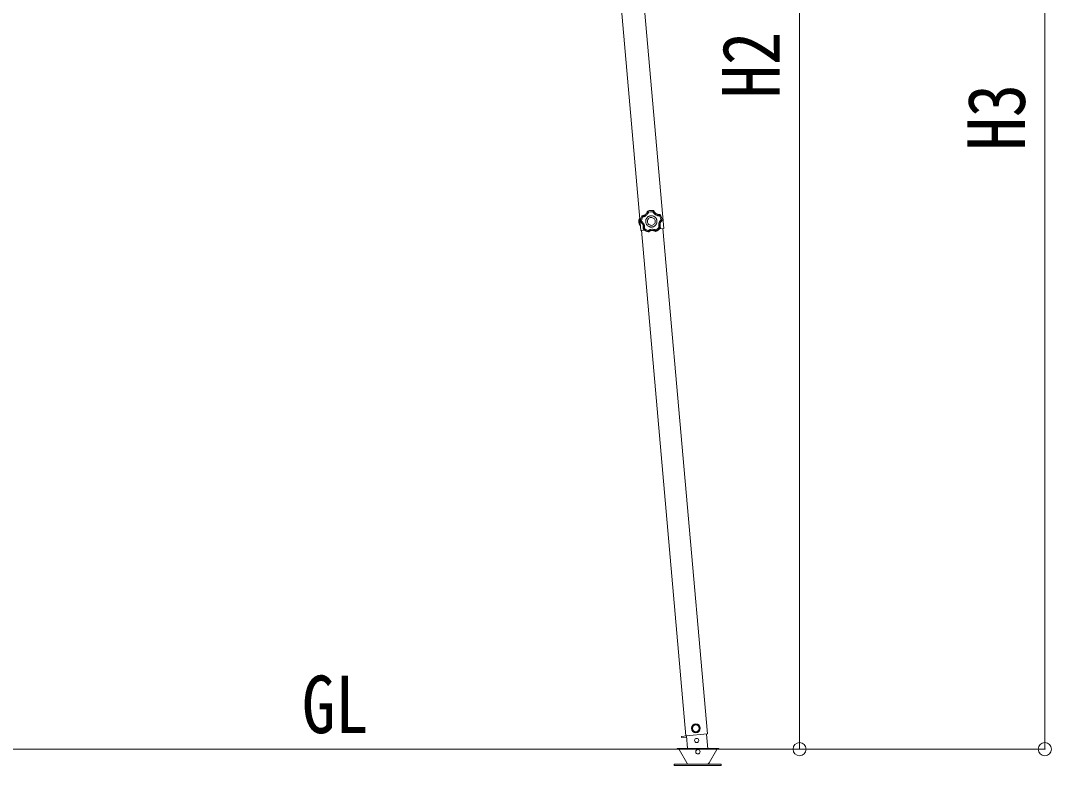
# Model space of a CAD drawing. Units: millimetres at full size, sheet at 1:25; details may follow other scales. Extents: x -6988 to 7066, y -4877 to 4823.
# Drawn here: x -2873 to -902, y -1142 to 282 of the extents above; entities that cross this region are included whole.
import ezdxf
from ezdxf.enums import TextEntityAlignment as Align

# ---------------------------------------------------------------- set-up
doc = ezdxf.new("R2010")
doc.units = ezdxf.units.MM
doc.header["$LTSCALE"] = 25
doc.header["$PDMODE"] = 32
doc.header["$PDSIZE"] = 25
for name, color, linetype, lineweight in [('0-0_0', 7, 'Continuous', 9), ('0-A_寸法', 6, 'Continuous', 9), ('1-2_GLASS_SEAL', 7, 'Continuous', 9)]:
    doc.layers.add(name, color=color, linetype=linetype, lineweight=lineweight)
doc.styles.add('ＭＳ ゴシック', font='')
doc.styles.get('ＭＳ ゴシック').set_extended_font_data('MS Gothic')

msp = doc.modelspace()

# ---------------------------------------------------------------- linework, layer by layer
at = {"layer": '0-0_0'}
msp.add_line((-4272.12, -1110.56), (-1349.1, -1110.56), dxfattribs=at)
at = {"layer": '0-A_寸法'}
for p, q in [((-914.27, -1110.56), (-914.27, 1702.44)), ((-1383.29, 1502.04), (-1383.29, -1110.56)), ((-1383.29, -1110.56), (-1712.11, -1110.56)), ((-914.27, -1110.56), (-1383.29, -1110.56))]:
    msp.add_line(p, q, dxfattribs=at)
for p in [(-1383.29, -1110.56), (-914.27, -1110.56)]:
    msp.add_point(p, dxfattribs=at)
at = {"layer": '1-2_GLASS_SEAL', "color": 4}
for p, q in [((-1826.63, 1473.99), (-1686.75, -119.14)), ((-1782.8, 1477.84), (-1642.92, -115.29)), ((-1689.9, -97.17), (-1689.19, -97.12)), ((-1689.9, -97.17), (-1689.45, -103.65)), ((-1689.19, -97.12), (-1688.28, -110.09)), ((-1684.61, -91.52), (-1684.99, -91.77)), ((-1684.61, -91.52), (-1684.99, -91.77)), ((-1684.73, -92.05), (-1684.99, -91.77)), ((-1684.34, -91.8), (-1684.73, -92.06)), ((-1684.35, -91.8), (-1684.73, -92.05)), ((-1684.61, -91.52), (-1684.35, -91.8)), ((-1673.64, -82.25), (-1673.96, -82.58)), ((-1673.64, -82.25), (-1673.96, -82.58)), ((-1673.73, -82.89), (-1673.96, -82.58)), ((-1673.41, -82.56), (-1673.73, -82.89)), ((-1673.41, -82.56), (-1673.73, -82.89)), ((-1673.64, -82.25), (-1673.41, -82.56)), ((-1662.74, -81.81), (-1662.56, -81.47)), ((-1662.38, -82.1), (-1662.74, -81.81)), ((-1662.38, -82.1), (-1662.74, -81.81)), ((-1662.2, -81.76), (-1662.56, -81.47)), ((-1662.2, -81.76), (-1662.56, -81.47)), ((-1662.2, -81.76), (-1662.38, -82.1)), ((-1650.63, -89.44), (-1650.4, -89.13)), ((-1650.22, -89.64), (-1650.63, -89.44)), ((-1650.22, -89.64), (-1650.63, -89.44)), ((-1649.99, -89.32), (-1650.4, -89.13)), ((-1649.99, -89.32), (-1650.4, -89.13)), ((-1649.99, -89.32), (-1650.22, -89.64)), ((-1688.99, -110.14), (-1689.45, -103.65)), ((-1688.99, -110.14), (-1688.28, -110.09)), ((-1687.68, -102.55), (-1687.31, -102.43)), ((-1687.68, -102.55), (-1687.46, -102.95)), ((-1687.68, -102.55), (-1687.46, -102.96)), ((-1687.1, -102.83), (-1687.46, -102.95)), ((-1687.31, -102.43), (-1687.1, -102.83)), ((-1687.31, -102.43), (-1687.1, -102.83)), ((-1682.25, -115.85), (-1681.9, -115.68)), ((-1682.25, -115.85), (-1682.13, -116.29)), ((-1682.25, -115.85), (-1682.13, -116.29)), ((-1681.78, -116.13), (-1682.13, -116.29)), ((-1681.9, -115.68), (-1681.78, -116.13)), ((-1681.9, -115.68), (-1681.78, -116.13)), ((-1651, -116), (-1642.92, -115.29)), ((-1649.78, -113.89), (-1649.72, -113.43)), ((-1649.78, -113.89), (-1649.72, -113.43)), ((-1649.41, -114), (-1649.78, -113.89)), ((-1649.72, -113.43), (-1649.35, -113.55)), ((-1649.41, -114), (-1649.35, -113.55)), ((-1649.41, -114), (-1649.35, -113.55)), ((-1646.37, -99.98), (-1646.21, -99.55)), ((-1646.37, -99.98), (-1646.21, -99.55)), ((-1645.99, -100.05), (-1646.37, -99.98)), ((-1646.21, -99.55), (-1645.83, -99.63)), ((-1645.99, -100.05), (-1645.83, -99.63)), ((-1645.99, -100.05), (-1645.83, -99.63)), ((-1559.59, -1081.55), (-1644.41, -115.42)), ((-1686.75, -119.14), (-1679.69, -118.52)), ((-1600.43, -1085.14), (-1685.26, -119.01)), ((-1672.71, -121.79), (-1672.26, -121.71)), ((-1672.71, -121.79), (-1672.26, -121.71)), ((-1672.71, -122.18), (-1672.71, -121.79)), ((-1672.71, -122.18), (-1672.26, -122.1)), ((-1672.71, -122.18), (-1672.26, -122.1)), ((-1672.26, -121.71), (-1672.26, -122.1)), ((-1658.43, -120.74), (-1657.97, -120.76)), ((-1658.38, -121.13), (-1658.43, -120.74)), ((-1658.43, -120.74), (-1657.97, -120.76)), ((-1658.38, -121.13), (-1657.92, -121.15)), ((-1658.38, -121.13), (-1657.92, -121.15)), ((-1657.97, -120.76), (-1657.92, -121.15)), ((-1600.44, -1085.13), (-1559.59, -1081.56)), ((-1558.94, -1109.89), (-1561.41, -1081.72)), ((-1599.44, -1085.34), (-1609.3, -1086.21)), ((-1609.3, -1086.21), (-1599.44, -1085.35)), ((-1609.3, -1086.21), (-1609.12, -1088.2)), ((-1599.26, -1087.34), (-1609.12, -1088.2)), ((-1599.46, -1085.05), (-1597.35, -1109.22)), ((-1617.62, -1109.56), (-1537.62, -1109.56)), ((-1617.62, -1110.56), (-1617.62, -1109.56)), ((-1617.62, -1110.56), (-1537.62, -1110.56)), ((-1598.92, -1136.56), (-1613.65, -1111.06)), ((-1541.58, -1111.06), (-1556.3, -1136.56)), ((-1537.62, -1109.56), (-1537.62, -1110.56))]:
    msp.add_line(p, q, dxfattribs=at)
for points in [[(-1684.99, -91.77), (-1686.21, -94.31), (-1687.06, -96.98), (-1687.56, -99.74), (-1687.68, -102.55)], [(-1684.99, -91.77), (-1686.21, -94.31), (-1687.06, -96.98), (-1687.56, -99.74), (-1687.68, -102.55)], [(-1684.73, -92.06), (-1685.88, -94.5), (-1686.7, -97.07), (-1687.18, -99.72), (-1687.31, -102.43)], [(-1684.73, -92.06), (-1684.72, -92.07), (-1684.7, -92.09), (-1684.68, -92.11), (-1684.65, -92.15), (-1684.61, -92.19), (-1684.57, -92.24), (-1684.52, -92.3), (-1684.47, -92.37), (-1684.41, -92.44), (-1684.34, -92.52), (-1684.26, -92.61), (-1684.11, -92.79), (-1683.94, -92.98), (-1683.8, -93.14), (-1683.71, -93.25), (-1683.61, -93.35), (-1683.52, -93.46), (-1683.42, -93.57), (-1683.32, -93.68), (-1684.76, -97.56), (-1685.31, -101.66)], [(-1673.96, -82.58), (-1674.16, -83.22), (-1674.4, -83.85), (-1674.64, -84.38), (-1674.78, -84.68), (-1674.94, -84.98), (-1675.1, -85.28), (-1675.27, -85.57), (-1675.45, -85.85), (-1676.08, -86.74), (-1676.95, -87.75), (-1677.93, -88.66), (-1679, -89.47), (-1680.14, -90.15), (-1681.12, -90.61), (-1681.43, -90.74), (-1681.75, -90.86), (-1682.07, -90.97), (-1682.39, -91.07), (-1682.71, -91.16), (-1683.28, -91.3), (-1683.94, -91.43), (-1684.61, -91.52)], [(-1684.35, -91.8), (-1683.69, -91.71), (-1683.03, -91.58), (-1682.46, -91.44), (-1682.14, -91.35), (-1681.82, -91.25), (-1681.51, -91.14), (-1681.2, -91.03), (-1680.9, -90.9), (-1680.4, -90.68), (-1679.81, -90.38), (-1679.24, -90.06), (-1678.93, -89.86), (-1678.66, -89.68), (-1678.39, -89.49), (-1678.12, -89.29), (-1677.86, -89.09), (-1677.36, -88.66), (-1676.43, -87.73), (-1675.6, -86.7), (-1675.07, -85.9), (-1674.74, -85.33), (-1674.44, -84.74), (-1674.17, -84.14), (-1673.93, -83.52), (-1673.73, -82.89)], [(-1684.34, -91.8), (-1684.34, -91.81), (-1684.33, -91.83), (-1684.31, -91.87), (-1684.29, -91.91), (-1684.26, -91.96), (-1684.23, -92.02), (-1684.2, -92.08), (-1684.16, -92.16), (-1684.12, -92.24), (-1684.07, -92.33), (-1684.01, -92.44), (-1683.9, -92.65), (-1683.78, -92.87), (-1683.68, -93.06), (-1683.61, -93.18), (-1683.54, -93.3), (-1683.47, -93.43), (-1683.39, -93.55), (-1683.32, -93.68)], [(-1673.73, -82.89), (-1673.69, -82.92), (-1673.62, -82.97), (-1673.5, -83.06), (-1673.36, -83.17), (-1673.18, -83.31), (-1672.98, -83.46), (-1672.77, -83.64), (-1672.54, -83.82), (-1672.3, -84.02), (-1672.06, -84.23), (-1672.31, -84.88), (-1672.59, -85.51), (-1672.86, -86.07), (-1673.02, -86.37), (-1673.2, -86.68), (-1673.37, -86.97), (-1673.56, -87.27), (-1673.76, -87.56), (-1674.37, -88.4), (-1675.28, -89.43), (-1676.29, -90.38), (-1676.65, -90.68), (-1676.92, -90.89), (-1677.2, -91.1), (-1677.48, -91.3), (-1677.77, -91.5), (-1678.16, -91.74), (-1678.75, -92.09), (-1679.37, -92.41), (-1679.99, -92.69), (-1680.63, -92.95), (-1681.29, -93.18), (-1681.96, -93.38), (-1682.63, -93.54), (-1683.32, -93.68)], [(-1655.92, -101.31), (-1656.05, -100.21), (-1656.29, -99.15), (-1656.63, -98.14), (-1657.06, -97.18), (-1657.58, -96.27), (-1658.18, -95.42), (-1658.86, -94.63), (-1659.6, -93.91), (-1660.42, -93.27), (-1661.29, -92.71), (-1662.22, -92.23), (-1663.19, -91.85), (-1664.2, -91.55), (-1665.25, -91.36), (-1666.34, -91.27), (-1667.44, -91.29), (-1668.54, -91.42), (-1669.6, -91.66), (-1670.61, -92), (-1671.57, -92.43), (-1672.48, -92.95), (-1673.33, -93.55), (-1674.12, -94.23), (-1674.83, -94.98), (-1675.48, -95.79), (-1676.04, -96.66), (-1676.52, -97.59), (-1676.9, -98.56), (-1677.2, -99.58), (-1677.39, -100.63), (-1677.48, -101.71), (-1677.46, -102.81), (-1677.32, -103.91), (-1677.09, -104.97), (-1676.75, -105.98), (-1676.32, -106.95), (-1675.8, -107.86), (-1675.2, -108.71), (-1674.52, -109.49)], [(-1662.56, -81.47), (-1665.35, -81.1), (-1668.15, -81.11), (-1670.93, -81.49), (-1673.64, -82.25)], [(-1662.56, -81.47), (-1665.35, -81.1), (-1668.15, -81.11), (-1670.93, -81.49), (-1673.64, -82.25)], [(-1662.74, -81.81), (-1665.43, -81.47), (-1668.13, -81.48), (-1670.8, -81.85), (-1673.41, -82.56)], [(-1673.41, -82.56), (-1673.38, -82.59), (-1673.32, -82.66), (-1673.22, -82.77), (-1673.11, -82.92), (-1672.96, -83.09), (-1672.8, -83.28), (-1672.63, -83.5), (-1672.44, -83.73), (-1672.25, -83.97), (-1672.06, -84.23)], [(-1663.85, -83.65), (-1667.99, -83.48), (-1672.06, -84.23)], [(-1662.74, -81.81), (-1662.77, -81.85), (-1662.82, -81.93), (-1662.9, -82.05), (-1663, -82.21), (-1663.11, -82.4), (-1663.25, -82.62), (-1663.39, -82.85), (-1663.54, -83.11), (-1663.7, -83.38), (-1663.85, -83.65)], [(-1662.38, -82.1), (-1662.42, -82.13), (-1662.48, -82.19), (-1662.58, -82.3), (-1662.71, -82.43), (-1662.87, -82.59), (-1663.04, -82.77), (-1663.23, -82.97), (-1663.43, -83.19), (-1663.64, -83.42), (-1663.85, -83.65)], [(-1650.63, -89.44), (-1650.64, -89.48), (-1650.67, -89.57), (-1650.72, -89.71), (-1650.78, -89.88), (-1650.86, -90.09), (-1650.94, -90.33), (-1651.04, -90.59), (-1651.15, -90.86), (-1651.26, -91.15), (-1651.38, -91.44), (-1652.09, -91.41), (-1652.79, -91.34), (-1653.48, -91.23), (-1654.17, -91.09), (-1654.85, -90.92), (-1655.85, -90.61), (-1657.14, -90.08), (-1658.37, -89.43), (-1658.89, -89.1), (-1659.18, -88.91), (-1659.47, -88.71), (-1659.75, -88.5), (-1660.03, -88.28), (-1660.37, -88), (-1660.89, -87.54), (-1661.39, -87.05), (-1661.86, -86.54), (-1662.31, -86.01), (-1662.74, -85.45), (-1663.14, -84.87), (-1663.51, -84.27), (-1663.85, -83.65)], [(-1662.38, -82.1), (-1662.09, -82.69), (-1661.77, -83.27), (-1661.42, -83.84), (-1661.04, -84.38), (-1660.63, -84.9), (-1660.2, -85.4), (-1659.74, -85.87), (-1659.26, -86.32), (-1658.92, -86.6), (-1658.66, -86.81), (-1658.4, -87.01), (-1658.13, -87.2), (-1657.86, -87.39), (-1657.48, -87.62), (-1656.32, -88.25), (-1655.11, -88.74), (-1654.17, -89.03), (-1653.84, -89.11), (-1653.52, -89.19), (-1653.19, -89.25), (-1652.87, -89.3), (-1652.54, -89.35), (-1651.95, -89.41), (-1651.29, -89.44), (-1650.63, -89.44)], [(-1650.4, -89.13), (-1651.08, -89.13), (-1651.75, -89.1), (-1652.33, -89.04), (-1652.66, -88.99), (-1652.99, -88.94), (-1653.32, -88.87), (-1653.65, -88.8), (-1653.98, -88.72), (-1655.02, -88.4), (-1656.24, -87.88), (-1657.42, -87.23), (-1658.51, -86.46), (-1659.52, -85.59), (-1660.26, -84.79), (-1660.48, -84.54), (-1660.69, -84.27), (-1660.89, -84), (-1661.08, -83.73), (-1661.27, -83.45), (-1661.58, -82.95), (-1661.91, -82.36), (-1662.2, -81.76)], [(-1650.22, -89.64), (-1650.24, -89.68), (-1650.29, -89.76), (-1650.36, -89.88), (-1650.46, -90.04), (-1650.58, -90.23), (-1650.72, -90.44), (-1650.87, -90.68), (-1651.03, -90.92), (-1651.2, -91.18), (-1651.38, -91.44)], [(-1648.3, -99.07), (-1649.42, -95.08), (-1651.38, -91.44)], [(-1646.21, -99.55), (-1646.72, -96.89), (-1647.56, -94.33), (-1648.73, -91.91), (-1650.22, -89.64)], [(-1645.83, -99.63), (-1646.34, -96.86), (-1647.21, -94.19), (-1648.44, -91.67), (-1649.99, -89.32)], [(-1645.83, -99.63), (-1646.34, -96.86), (-1647.22, -94.2), (-1648.44, -91.67), (-1649.99, -89.32)], [(-1687.46, -102.96), (-1686.92, -103.35), (-1686.4, -103.77), (-1685.96, -104.16), (-1685.72, -104.39), (-1685.48, -104.63), (-1685.25, -104.88), (-1685.03, -105.13), (-1684.81, -105.39), (-1684.16, -106.26), (-1683.47, -107.4), (-1682.9, -108.61), (-1682.47, -109.88), (-1682.17, -111.18), (-1682.04, -112.25), (-1682.01, -112.59), (-1682, -112.93), (-1681.99, -113.26), (-1681.99, -113.6), (-1682.01, -113.93), (-1682.05, -114.52), (-1682.13, -115.19), (-1682.25, -115.85)], [(-1687.31, -102.43), (-1687.27, -102.41), (-1687.18, -102.37), (-1687.05, -102.32), (-1686.88, -102.25), (-1686.67, -102.17), (-1686.44, -102.07), (-1686.18, -101.98), (-1685.9, -101.87), (-1685.61, -101.76), (-1685.31, -101.66)], [(-1687.1, -102.83), (-1687.06, -102.81), (-1686.98, -102.75), (-1686.86, -102.67), (-1686.71, -102.57), (-1686.53, -102.44), (-1686.32, -102.3), (-1686.09, -102.15), (-1685.84, -101.99), (-1685.58, -101.82), (-1685.31, -101.66), (-1684.77, -102.09), (-1684.25, -102.56), (-1683.81, -102.99), (-1683.57, -103.24), (-1683.33, -103.5), (-1683.1, -103.76), (-1682.88, -104.03), (-1682.66, -104.3), (-1682.06, -105.15), (-1681.35, -106.33), (-1680.76, -107.58), (-1680.59, -108.02), (-1680.47, -108.34), (-1680.36, -108.67), (-1680.25, -109.01), (-1680.16, -109.34), (-1680.04, -109.78), (-1679.9, -110.46), (-1679.79, -111.14), (-1679.71, -111.82), (-1679.66, -112.51), (-1679.65, -113.2), (-1679.66, -113.9), (-1679.72, -114.6), (-1679.8, -115.29)], [(-1681.9, -115.68), (-1681.79, -115.03), (-1681.71, -114.37), (-1681.66, -113.78), (-1681.65, -113.45), (-1681.65, -113.12), (-1681.65, -112.79), (-1681.67, -112.46), (-1681.69, -112.13), (-1681.75, -111.58), (-1681.85, -110.94), (-1681.98, -110.29), (-1682.07, -109.94), (-1682.16, -109.62), (-1682.26, -109.31), (-1682.36, -108.99), (-1682.48, -108.68), (-1682.73, -108.07), (-1683.33, -106.9), (-1684.05, -105.79), (-1684.64, -105.04), (-1685.09, -104.55), (-1685.55, -104.08), (-1686.04, -103.64), (-1686.56, -103.22), (-1687.1, -102.83)], [(-1682.13, -116.29), (-1680.09, -118.23), (-1677.82, -119.87), (-1675.35, -121.2), (-1672.71, -122.18)], [(-1682.13, -116.29), (-1680.09, -118.23), (-1677.82, -119.87), (-1675.34, -121.19), (-1672.71, -122.18)], [(-1681.9, -115.68), (-1681.86, -115.68), (-1681.77, -115.66), (-1681.62, -115.64), (-1681.44, -115.61), (-1681.22, -115.57), (-1680.98, -115.53), (-1680.7, -115.48), (-1680.41, -115.42), (-1680.11, -115.36), (-1679.8, -115.29)], [(-1681.78, -116.13), (-1681.74, -116.11), (-1681.65, -116.08), (-1681.51, -116.02), (-1681.34, -115.95), (-1681.14, -115.87), (-1680.9, -115.77), (-1680.65, -115.66), (-1680.37, -115.55), (-1680.09, -115.42), (-1679.8, -115.29)], [(-1681.78, -116.13), (-1679.81, -117.98), (-1677.62, -119.56), (-1675.24, -120.83), (-1672.71, -121.79)], [(-1679.8, -115.29), (-1676.56, -117.86), (-1672.83, -119.65)], [(-1674.52, -109.49), (-1673.77, -110.21), (-1672.96, -110.85), (-1672.08, -111.41), (-1671.16, -111.89), (-1670.19, -112.28), (-1669.17, -112.57), (-1668.12, -112.76), (-1667.04, -112.85), (-1665.93, -112.83), (-1664.84, -112.7), (-1663.78, -112.46), (-1662.76, -112.12), (-1661.8, -111.69), (-1660.89, -111.17), (-1660.04, -110.57), (-1659.26, -109.89), (-1658.54, -109.14), (-1657.9, -108.33), (-1657.34, -107.46), (-1656.86, -106.53), (-1656.47, -105.56), (-1656.18, -104.55), (-1655.98, -103.49), (-1655.9, -102.41), (-1655.92, -101.31)], [(-1672.26, -121.71), (-1672.27, -121.67), (-1672.3, -121.58), (-1672.34, -121.44), (-1672.4, -121.26), (-1672.46, -121.05), (-1672.53, -120.81), (-1672.6, -120.54), (-1672.68, -120.25), (-1672.75, -119.95), (-1672.83, -119.65), (-1672.24, -119.26), (-1671.63, -118.91), (-1671, -118.59), (-1670.36, -118.29), (-1669.71, -118.03), (-1668.72, -117.7), (-1667.37, -117.37), (-1665.99, -117.17), (-1665.38, -117.13), (-1665.02, -117.11), (-1664.67, -117.11), (-1664.32, -117.11), (-1663.97, -117.12), (-1663.54, -117.15), (-1662.84, -117.22), (-1662.15, -117.32), (-1661.47, -117.45), (-1660.79, -117.62), (-1660.11, -117.82), (-1659.45, -118.06), (-1658.8, -118.32), (-1658.16, -118.62)], [(-1658.16, -118.62), (-1654.71, -116.33), (-1651.86, -113.34)], [(-1657.97, -120.76), (-1655.6, -119.46), (-1653.43, -117.86), (-1651.48, -116), (-1649.78, -113.89)], [(-1657.92, -121.15), (-1655.45, -119.8), (-1653.19, -118.15), (-1651.17, -116.21), (-1649.41, -114)], [(-1657.92, -121.15), (-1655.45, -119.8), (-1653.19, -118.15), (-1651.17, -116.21), (-1649.41, -114.01)], [(-1649.72, -113.43), (-1649.77, -113.43), (-1649.86, -113.43), (-1650, -113.43), (-1650.19, -113.42), (-1650.41, -113.42), (-1650.66, -113.41), (-1650.94, -113.39), (-1651.24, -113.38), (-1651.54, -113.36), (-1651.86, -113.34), (-1652.04, -112.66), (-1652.19, -111.97), (-1652.31, -111.27), (-1652.39, -110.57), (-1652.44, -109.87), (-1652.44, -108.82), (-1652.34, -107.44), (-1652.1, -106.07), (-1651.95, -105.47), (-1651.86, -105.13), (-1651.76, -104.8), (-1651.64, -104.46), (-1651.52, -104.13), (-1651.37, -103.73), (-1651.09, -103.09), (-1650.78, -102.46), (-1650.44, -101.86), (-1650.07, -101.26), (-1649.67, -100.68), (-1649.24, -100.12), (-1648.78, -99.58), (-1648.3, -99.07)], [(-1649.78, -113.89), (-1649.83, -113.88), (-1649.92, -113.86), (-1650.06, -113.82), (-1650.24, -113.78), (-1650.46, -113.72), (-1650.7, -113.66), (-1650.97, -113.59), (-1651.26, -113.51), (-1651.56, -113.42), (-1651.86, -113.34)], [(-1646.37, -99.98), (-1646.85, -100.45), (-1647.3, -100.93), (-1647.73, -101.44), (-1648.13, -101.97), (-1648.5, -102.52), (-1648.83, -103.09), (-1649.14, -103.67), (-1649.42, -104.26), (-1649.59, -104.67), (-1649.7, -104.98), (-1649.81, -105.29), (-1649.91, -105.61), (-1650, -105.93), (-1650.11, -106.35), (-1650.35, -107.65), (-1650.44, -108.96), (-1650.43, -109.94), (-1650.4, -110.28), (-1650.37, -110.61), (-1650.33, -110.94), (-1650.28, -111.26), (-1650.22, -111.59), (-1650.1, -112.16), (-1649.93, -112.8), (-1649.72, -113.43)], [(-1649.35, -113.55), (-1649.56, -112.91), (-1649.74, -112.26), (-1649.86, -111.69), (-1649.92, -111.36), (-1649.97, -111.03), (-1650.01, -110.7), (-1650.04, -110.36), (-1650.07, -110.02), (-1650.08, -108.94), (-1649.97, -107.61), (-1649.72, -106.3), (-1649.32, -105.01), (-1648.8, -103.79), (-1648.28, -102.84), (-1648.1, -102.55), (-1647.91, -102.27), (-1647.72, -102), (-1647.52, -101.73), (-1647.31, -101.46), (-1646.93, -101.01), (-1646.48, -100.52), (-1645.99, -100.05)], [(-1646.21, -99.55), (-1646.25, -99.54), (-1646.35, -99.52), (-1646.49, -99.48), (-1646.67, -99.44), (-1646.88, -99.38), (-1647.13, -99.33), (-1647.4, -99.26), (-1647.69, -99.2), (-1647.99, -99.13), (-1648.3, -99.07)], [(-1646.37, -99.98), (-1646.41, -99.96), (-1646.49, -99.92), (-1646.62, -99.86), (-1646.79, -99.77), (-1646.98, -99.68), (-1647.21, -99.57), (-1647.46, -99.45), (-1647.73, -99.32), (-1648.01, -99.2), (-1648.3, -99.07)], [(-1672.71, -121.79), (-1672.72, -121.75), (-1672.72, -121.65), (-1672.73, -121.51), (-1672.75, -121.32), (-1672.76, -121.1), (-1672.78, -120.85), (-1672.79, -120.57), (-1672.81, -120.27), (-1672.82, -119.96), (-1672.83, -119.65)], [(-1658.43, -120.74), (-1659.02, -120.43), (-1659.62, -120.15), (-1660.23, -119.9), (-1660.86, -119.69), (-1661.5, -119.5), (-1662.14, -119.36), (-1662.79, -119.24), (-1663.44, -119.16), (-1663.88, -119.13), (-1664.21, -119.12), (-1664.54, -119.11), (-1664.87, -119.11), (-1665.21, -119.12), (-1665.65, -119.15), (-1666.95, -119.33), (-1668.22, -119.64), (-1669.16, -119.96), (-1669.47, -120.09), (-1669.77, -120.22), (-1670.07, -120.36), (-1670.37, -120.51), (-1670.66, -120.66), (-1671.17, -120.96), (-1671.72, -121.32), (-1672.26, -121.71)], [(-1672.26, -122.1), (-1671.71, -121.7), (-1671.15, -121.33), (-1670.65, -121.04), (-1670.35, -120.88), (-1670.05, -120.73), (-1669.75, -120.59), (-1669.44, -120.45), (-1669.12, -120.33), (-1668.1, -119.98), (-1666.8, -119.67), (-1665.47, -119.51), (-1664.13, -119.49), (-1662.8, -119.61), (-1661.74, -119.81), (-1661.41, -119.89), (-1661.09, -119.98), (-1660.76, -120.08), (-1660.45, -120.19), (-1660.13, -120.3), (-1659.59, -120.52), (-1658.98, -120.81), (-1658.38, -121.13)], [(-1658.43, -120.74), (-1658.43, -120.7), (-1658.41, -120.61), (-1658.39, -120.46), (-1658.36, -120.28), (-1658.33, -120.06), (-1658.3, -119.81), (-1658.26, -119.54), (-1658.23, -119.24), (-1658.19, -118.94), (-1658.16, -118.62)], [(-1657.97, -120.76), (-1657.98, -120.72), (-1657.98, -120.62), (-1657.99, -120.48), (-1658, -120.29), (-1658.02, -120.07), (-1658.04, -119.82), (-1658.06, -119.54), (-1658.09, -119.25), (-1658.12, -118.94), (-1658.16, -118.62)], [(-1609.3, -1086.21), (-1609.12, -1088.2), (-1599.26, -1087.34)]]:
    msp.add_lwpolyline(points, dxfattribs=at)
for points in [[(-1659.2, -101.54), (-1659.46, -100.04), (-1659.99, -98.67), (-1660.77, -97.44), (-1661.76, -96.4), (-1662.94, -95.56), (-1664.26, -94.96), (-1665.69, -94.62), (-1667.21, -94.58), (-1668.71, -94.83), (-1670.08, -95.37), (-1671.31, -96.15), (-1672.35, -97.14), (-1673.19, -98.31), (-1673.79, -99.63), (-1674.12, -101.07), (-1674.17, -102.59), (-1673.91, -104.08), (-1673.38, -105.46), (-1672.6, -106.68), (-1671.61, -107.72), (-1670.44, -108.56), (-1669.12, -109.16), (-1667.68, -109.5), (-1666.16, -109.55), (-1664.67, -109.29), (-1663.29, -108.75), (-1662.07, -107.98), (-1661.02, -106.98), (-1660.19, -105.81), (-1659.59, -104.49), (-1659.25, -103.06)], [(-1582.21, -1063.28), (-1588.35, -1067.59), (-1587.7, -1075.07), (-1580.9, -1078.24), (-1574.75, -1073.93), (-1575.4, -1066.46)], [(-1532.86, -1141.56), (-1532.86, -1139.56), (-1622.86, -1139.56), (-1622.86, -1141.56)]]:
    msp.add_lwpolyline(points, close=True, dxfattribs=at)
for centre, radius in [((-1581.55, -1070.76), 8.5), ((-1581.55, -1070.76), 7.7), ((-1581.55, -1070.76), 6.5), ((-1579.91, -1093.98), 4)]:
    msp.add_circle(centre, radius, dxfattribs=at)
for centre, radius, start, end in [((-1670.58, -102.33), 20, 165.03443, 202.96557), ((-1614.51, -1111.56), 1, 30, 90), ((-1577.61, -1115.56), 4.25, 183.37229, 176.62771), ((-1540.72, -1111.56), 1, 90, 150), ((-1593.73, -1133.56), 6, 210, 270), ((-1561.5, -1133.56), 6, 270, 330)]:
    msp.add_arc(centre, radius, start, end, dxfattribs=at)

# ---------------------------------------------------------------- texts
at = {"layer": '0-0_0', "style": 'ＭＳ ゴシック', "width": 0.85}
msp.add_text('GL', height=110, dxfattribs=at).set_placement((-2334.92, -1113), align=Align.BOTTOM_LEFT)
at = {"layer": '0-A_寸法', "color": 7, "style": 'ＭＳ ゴシック', "width": 0.85}
for s, p in [('H2', (-1388.29, 133.24)), ('H3', (-919.27, 33.44))]:
    msp.add_text(s, height=110, rotation=90, dxfattribs=at).set_placement(p, align=Align.BOTTOM_LEFT)

doc.saveas('drawing.dxf')
